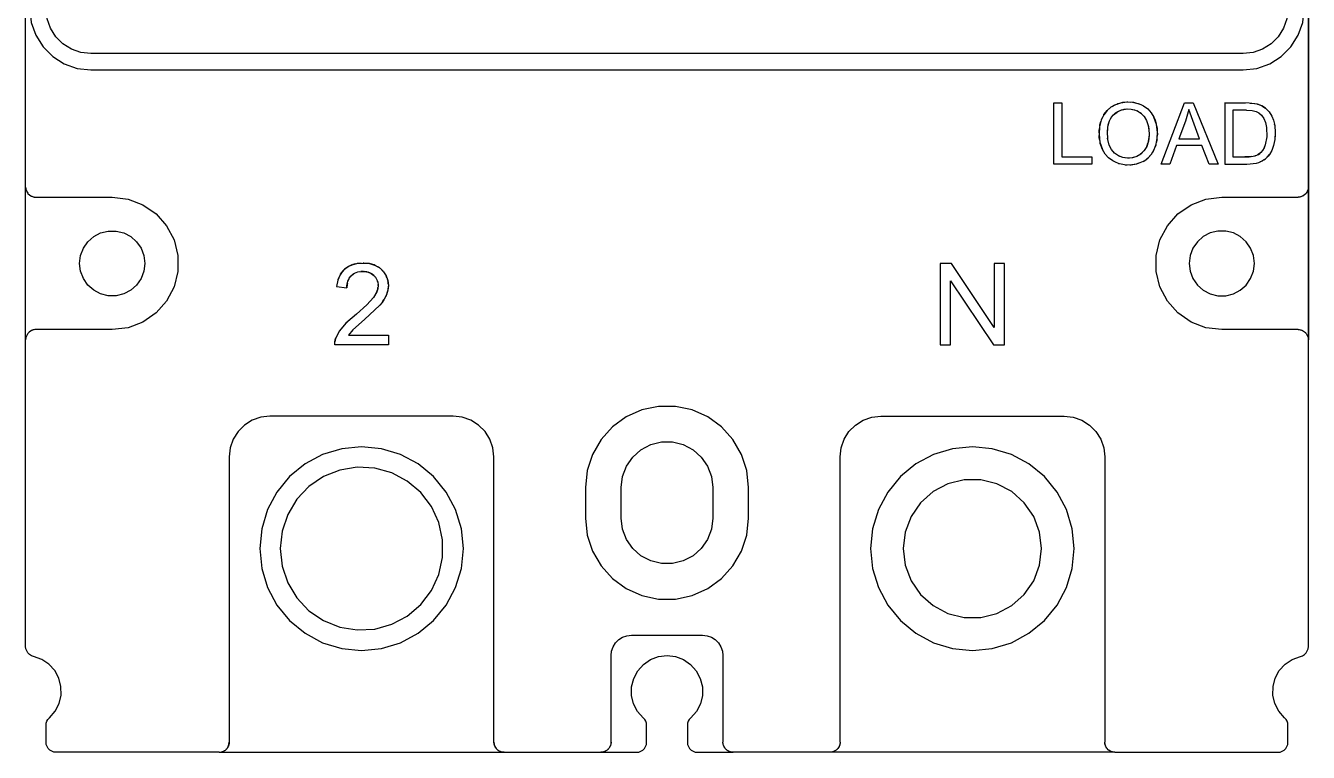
# Model space of a CAD drawing. Header units: millimetres. Extents: x 0 to 63, y 0 to 155.
# Drawn here: x 0 to 63, y 0 to 35.7 of the extents above; entities that cross this region are included whole.
import ezdxf

# ---------------------------------------------------------------- set-up
doc = ezdxf.new("R2010")
doc.units = ezdxf.units.MM

# ---------------------------------------------------------------- blocks, each defined once
blk = doc.blocks.new('CHINT_844e067f2df454908d8db88a5d3bc389_FACE_0')
at = {"color": 141, "linetype": 'Continuous', "true_color": 0x40d9ff}
for p, q in [((53.629, 31.446), (53.816, 31.531)), ((53.864, 31.544), (54.026, 31.576)), ((54.086, 31.582), (54.299, 31.577)), ((54.303, 31.577), (54.505, 31.525)), ((59.96, 31.521), (60.241, 31.504)), ((60.56, 31.8), (60.562, 31.8)), ((53.167, 30.743), (53.237, 31.001)), ((53.293, 31.11), (53.322, 31.164)), ((53.432, 31.297), (53.606, 31.431)), ((54.57, 31.498), (54.658, 31.453)), ((54.738, 31.401), (54.8, 31.353)), ((54.912, 31.238), (54.941, 31.205)), ((55.055, 31.012), (55.141, 30.727)), ((60.899, 30.923), (60.916, 30.84)), ((53.134, 30.418), (53.148, 30.604)), ((55.177, 30.309), (55.138, 29.983)), ((55.154, 30.663), (55.174, 30.384)), ((60.95, 30.674), (60.952, 30.618)), ((53.148, 30.072), (53.142, 30.155)), ((53.216, 29.806), (53.199, 29.867)), ((53.329, 29.589), (53.293, 29.657)), ((54.984, 29.614), (54.922, 29.52)), ((55.108, 29.887), (55.05, 29.724)), ((60.887, 29.819), (60.813, 29.646)), ((60.959, 30.237), (60.953, 30.179)), ((53.506, 29.396), (53.486, 29.41)), ((53.744, 29.25), (53.672, 29.279)), ((53.974, 29.184), (53.88, 29.197)), ((54.214, 29.171), (54.112, 29.165)), ((54.447, 29.209), (54.35, 29.182)), ((54.653, 29.296), (54.566, 29.247)), ((54.832, 29.43), (54.757, 29.36)), ((60.221, 29.254), (59.886, 29.232)), ((60.403, 29.287), (60.372, 29.278)), ((60.555, 29.354), (60.505, 29.331)), ((60.667, 29.44), (60.568, 29.363)), ((60.771, 29.573), (60.748, 29.537)), ((16.21, 23.539), (16.134, 23.504)), ((16.386, 23.592), (16.292, 23.572)), ((16.589, 23.607), (16.461, 23.604)), ((16.778, 23.583), (16.641, 23.606)), ((16.93, 23.527), (16.815, 23.576)), ((17.105, 23.41), (16.971, 23.51)), ((17.186, 23.316), (17.172, 23.335)), ((15.789, 22.964), (15.777, 22.808)), ((15.804, 23.033), (15.79, 22.975)), ((15.873, 23.226), (15.827, 23.126)), ((17.25, 23.207), (17.216, 23.269)), ((17.23, 22.576), (17.279, 22.707)), ((17.295, 23.074), (17.279, 23.129)), ((17.292, 22.747), (17.302, 22.821)), ((17.313, 22.922), (17.309, 22.97)), ((16.579, 21.808), (16.766, 21.976))]:
    blk.add_line(p, q, dxfattribs=at)
for points in [[(0, 20.25), (0, 27.75), (0, 127.25), (0, 134.75)], [(0.2, 42.1), (0.2, 36.5), (0.275, 35.832), (0.497, 35.198), (0.855, 34.63), (1.33, 34.155), (1.898, 33.797), (2.532, 33.575), (3.2, 33.5), (59.8, 33.5), (60.468, 33.575), (61.102, 33.797), (61.67, 34.155), (62.145, 34.63), (62.503, 35.198), (62.725, 35.832), (62.8, 36.5), (62.8, 118.5)], [(62, 118.5), (62, 36.5), (61.945, 36.01), (61.782, 35.545), (61.52, 35.128), (61.172, 34.78), (60.755, 34.518), (60.29, 34.355), (59.8, 34.3), (3.2, 34.3), (2.71, 34.355), (2.245, 34.518), (1.828, 34.78), (1.48, 35.128), (1.218, 35.545), (1.055, 36.01), (1, 36.5), (1, 40.5)], [(63, 58.282), (63, 20.25), (63, 27.75), (63, 57.766)], [(50.492, 28.875), (50.492, 31.875), (50.889, 31.875), (50.889, 29.229), (52.367, 29.229), (52.367, 28.875), (50.492, 28.875)], [(53.12, 31.506), (52.953, 31.288), (52.831, 31.035), (52.747, 30.708), (52.719, 30.336), (52.762, 29.951), (52.891, 29.587)], [(52.958, 31.295), (52.963, 31.304), (53.12, 31.506)], [(53.12, 31.506), (53.319, 31.68), (53.544, 31.807), (53.794, 31.889), (54.069, 31.926), (54.357, 31.916), (54.628, 31.856), (54.769, 31.801), (54.905, 31.73), (55.109, 31.58), (55.278, 31.395), (55.413, 31.176)], [(53.12, 31.506), (53.268, 31.641), (53.3, 31.662)], [(53.357, 31.701), (53.43, 31.75), (53.494, 31.779)], [(53.432, 31.297), (53.535, 31.384), (53.644, 31.456), (53.795, 31.525), (53.956, 31.569), (54.128, 31.586), (54.304, 31.577), (54.469, 31.54), (54.624, 31.476), (54.78, 31.374), (54.936, 31.213), (55.055, 31.012)], [(53.592, 31.823), (53.645, 31.847), (53.73, 31.869)], [(53.836, 31.895), (53.881, 31.907), (53.991, 31.916)], [(54.101, 31.925), (54.138, 31.928), (54.261, 31.919)], [(54.381, 31.911), (54.407, 31.909), (54.527, 31.878)], [(54.652, 31.846), (54.665, 31.843), (54.686, 31.833)], [(55.77, 28.875), (56.922, 31.875), (57.35, 31.875), (58.578, 28.875), (58.126, 28.875), (57.776, 29.784), (56.522, 29.784), (56.192, 28.875), (55.77, 28.875)], [(56.965, 30.987), (56.636, 30.107), (57.653, 30.107), (57.127, 31.56), (56.965, 30.987)], [(58.895, 31.875), (58.895, 28.875), (59.977, 28.875), (60.459, 28.926), (60.571, 28.958), (60.674, 28.998), (60.818, 29.077)], [(60.902, 31.617), (60.718, 31.74), (60.502, 31.822), (60.091, 31.872), (58.895, 31.875)], [(58.895, 31.875), (59.809, 31.875), (59.899, 31.873)], [(59.96, 31.521), (59.292, 31.521), (59.292, 29.229), (60.094, 29.233), (60.389, 29.281), (60.546, 29.349), (60.611, 29.391), (60.667, 29.44)], [(59.96, 31.521), (60.241, 31.504), (60.436, 31.46), (60.576, 31.384), (60.701, 31.271), (60.812, 31.121), (60.9, 30.921), (60.951, 30.67), (60.96, 30.213), (60.887, 29.819)], [(60.135, 31.867), (60.231, 31.865), (60.474, 31.826)], [(60.507, 31.82), (60.512, 31.82), (60.649, 31.766)], [(60.72, 31.739), (60.722, 31.738), (60.902, 31.617)], [(60.902, 31.617), (61.07, 31.442), (61.202, 31.233), (61.284, 31.029), (61.347, 30.762), (61.375, 30.428), (61.357, 30.085), (61.295, 29.785), (61.204, 29.544), (61.091, 29.349)], [(52.757, 30.748), (52.765, 30.806), (52.813, 30.966)], [(52.838, 31.051), (52.844, 31.071), (52.918, 31.215)], [(55.055, 31.012), (55.123, 30.82), (55.165, 30.608), (55.177, 30.294), (55.143, 29.999), (55.063, 29.746), (54.937, 29.536), (54.771, 29.369), (54.579, 29.251), (54.362, 29.183), (54.121, 29.164), (53.886, 29.195), (53.674, 29.277), (53.487, 29.41), (53.327, 29.591), (53.213, 29.811), (53.144, 30.09), (53.132, 30.485), (53.174, 30.799), (53.235, 30.997), (53.321, 31.163), (53.432, 31.297)], [(54.882, 29.009), (55.01, 29.089), (55.126, 29.184), (55.289, 29.366), (55.423, 29.593), (55.521, 29.856), (55.575, 30.141), (55.587, 30.435), (55.537, 30.826), (55.413, 31.176)], [(55.413, 31.176), (55.469, 31.048), (55.514, 30.915), (55.526, 30.859)], [(61.079, 31.429), (61.088, 31.419), (61.124, 31.356)], [(61.215, 31.199), (61.227, 31.178), (61.238, 31.142)], [(52.725, 30.414), (52.725, 30.51), (52.741, 30.629)], [(52.753, 30.03), (52.725, 30.187), (52.725, 30.281)], [(55.545, 30.767), (55.57, 30.644), (55.579, 30.494)], [(55.585, 30.394), (55.588, 30.353), (55.579, 30.249)], [(61.326, 30.852), (61.339, 30.807), (61.34, 30.79)], [(61.369, 30.324), (61.372, 30.273), (61.364, 30.219)], [(52.891, 29.587), (52.78, 29.88), (52.773, 29.921)], [(55.51, 29.827), (55.502, 29.795), (55.457, 29.685)], [(55.568, 30.105), (55.565, 30.063), (55.539, 29.952)], [(60.887, 29.819), (60.828, 29.671), (60.754, 29.545), (60.667, 29.44)], [(54.882, 29.009), (54.563, 28.879), (54.223, 28.825), (53.967, 28.834), (53.721, 28.884), (53.554, 28.945), (53.396, 29.028), (53.192, 29.182), (53.023, 29.368), (52.891, 29.587)], [(54.882, 29.009), (54.721, 28.932), (54.572, 28.882)], [(55.1, 29.162), (55.088, 29.15), (55.067, 29.136)], [(55.273, 29.349), (55.261, 29.329), (55.196, 29.262)], [(55.41, 29.572), (55.4, 29.547), (55.342, 29.456)], [(60.653, 28.99), (60.634, 28.981), (60.615, 28.975)], [(60.818, 29.077), (60.731, 29.025), (60.689, 29.006)], [(60.818, 29.077), (60.898, 29.138), (60.975, 29.21), (61.091, 29.349)], [(60.96, 29.195), (60.945, 29.179), (60.931, 29.168)], [(61.091, 29.349), (61.02, 29.258), (60.987, 29.224)], [(53.703, 28.89), (53.693, 28.892), (53.674, 28.901)], [(54.105, 28.829), (54.021, 28.829), (54, 28.833)], [(54.56, 28.878), (54.553, 28.876), (54.299, 28.83), (54.254, 28.83)], [(0, 27.75), (0.006, 27.673), (0.011, 27.651)], [(0, 27.75), (0.013, 27.639), (0.05, 27.533), (0.109, 27.438), (0.188, 27.359), (0.283, 27.3), (0.389, 27.263), (0.5, 27.25)], [(63, 27.75), (62.987, 27.639), (62.95, 27.533), (62.891, 27.438), (62.812, 27.359), (62.717, 27.3), (62.611, 27.263), (62.5, 27.25)], [(63, 27.75), (62.994, 27.673), (62.989, 27.651)], [(0.017, 27.625), (0.024, 27.597), (0.038, 27.566)], [(0.062, 27.513), (0.071, 27.493), (0.099, 27.455)], [(0.115, 27.433), (0.121, 27.423), (0.183, 27.363), (0.186, 27.361)], [(0.2, 27.352), (0.254, 27.315), (0.272, 27.307)], [(0.301, 27.293), (0.332, 27.279), (0.37, 27.269)], [(0.399, 27.261), (0.415, 27.257), (0.5, 27.25)], [(0.5, 27.25), (4.25, 27.25), (5.028, 27.156), (5.76, 26.878), (6.405, 26.433), (6.925, 25.846), (7.289, 25.152), (7.476, 24.392), (7.476, 23.608), (7.289, 22.848), (6.925, 22.154), (6.405, 21.567), (5.76, 21.122), (5.028, 20.844), (4.25, 20.75), (0.5, 20.75)], [(62.5, 20.75), (58.75, 20.75), (57.972, 20.844), (57.24, 21.122), (56.595, 21.567), (56.075, 22.154), (55.711, 22.848), (55.524, 23.608), (55.524, 24.392), (55.711, 25.152), (56.075, 25.846), (56.595, 26.433), (57.24, 26.878), (57.972, 27.156), (58.75, 27.25), (62.5, 27.25)], [(62.601, 27.261), (62.585, 27.257), (62.5, 27.25)], [(62.699, 27.293), (62.668, 27.279), (62.63, 27.269)], [(62.8, 27.352), (62.746, 27.315), (62.728, 27.307)], [(62.885, 27.433), (62.879, 27.423), (62.817, 27.363), (62.814, 27.361)], [(62.938, 27.513), (62.929, 27.493), (62.901, 27.455)], [(62.983, 27.625), (62.976, 27.597), (62.962, 27.566)], [(2.696, 23.617), (2.65, 24), (2.696, 24.383), (2.833, 24.744), (3.052, 25.061), (3.341, 25.317), (3.683, 25.496), (4.057, 25.588), (4.443, 25.588), (4.817, 25.496), (5.159, 25.317), (5.448, 25.061), (5.667, 24.744), (5.804, 24.383), (5.85, 24), (5.804, 23.617), (5.667, 23.256), (5.448, 22.939), (5.159, 22.683), (4.817, 22.504), (4.443, 22.412), (4.057, 22.412), (3.683, 22.504), (3.341, 22.683), (3.052, 22.939), (2.833, 23.256), (2.696, 23.617)], [(60.304, 23.617), (60.35, 24), (60.304, 24.383), (60.167, 24.744), (59.948, 25.061), (59.659, 25.317), (59.317, 25.496), (58.943, 25.588), (58.557, 25.588), (58.183, 25.496), (57.841, 25.317), (57.552, 25.061), (57.333, 24.744), (57.196, 24.383), (57.15, 24), (57.196, 23.617), (57.333, 23.256), (57.552, 22.939), (57.841, 22.683), (58.183, 22.504), (58.557, 22.412), (58.943, 22.412), (59.317, 22.504), (59.659, 22.683), (59.948, 22.939), (60.167, 23.256), (60.304, 23.617)], [(15.662, 23.721), (15.843, 23.847), (16.045, 23.935), (16.26, 23.99), (16.555, 24.016), (16.88, 23.988), (17.187, 23.893), (17.409, 23.76), (17.581, 23.59), (17.708, 23.386), (17.788, 23.159), (17.818, 22.92), (17.796, 22.68), (17.725, 22.452), (17.614, 22.238), (17.51, 22.086), (17.394, 21.945), (16.637, 21.241), (16.07, 20.738), (15.862, 20.472), (17.824, 20.472), (17.824, 20), (15.179, 20), (15.188, 20.154), (15.207, 20.249), (15.237, 20.341)], [(16.19, 23.972), (16.074, 23.947), (16.047, 23.936)], [(16.474, 24.009), (16.325, 24.001), (16.281, 23.992)], [(17.172, 23.898), (17.125, 23.923), (16.881, 23.99), (16.607, 24.016), (16.576, 24.014)], [(44.924, 20), (45.432, 20), (45.432, 23.144), (47.532, 20), (48.076, 20), (48.076, 24), (47.568, 24), (47.568, 20.86), (45.468, 24), (44.924, 24), (44.924, 20)], [(17.105, 23.41), (17.18, 23.326), (17.24, 23.231), (17.293, 23.094), (17.314, 22.932), (17.296, 22.757), (17.246, 22.604), (17.085, 22.326), (16.757, 21.966), (16.242, 21.511), (15.733, 21.059), (15.416, 20.682), (15.237, 20.341)], [(15.662, 23.721), (15.539, 23.592), (15.44, 23.444), (15.33, 23.176), (15.273, 22.859), (15.777, 22.808)], [(15.393, 23.33), (15.339, 23.206), (15.336, 23.19)], [(15.51, 23.548), (15.453, 23.467), (15.449, 23.457)], [(15.662, 23.721), (15.548, 23.603), (15.544, 23.597)], [(16.014, 23.922), (15.853, 23.854), (15.662, 23.721)], [(15.777, 22.808), (15.781, 22.895), (15.791, 22.982), (15.829, 23.134), (15.896, 23.275), (15.993, 23.397)], [(15.895, 23.273), (15.993, 23.397), (16.106, 23.487)], [(15.993, 23.397), (16.07, 23.464), (16.155, 23.518), (16.313, 23.58), (16.48, 23.607), (16.649, 23.606), (16.816, 23.576), (16.971, 23.51), (17.105, 23.41)], [(17.377, 23.78), (17.337, 23.814), (17.223, 23.872)], [(17.555, 23.615), (17.517, 23.663), (17.455, 23.715)], [(17.703, 23.394), (17.658, 23.486), (17.601, 23.558)], [(17.782, 23.175), (17.754, 23.289), (17.711, 23.378)], [(17.811, 22.975), (17.807, 23.073), (17.79, 23.144)], [(17.802, 22.751), (17.816, 22.837), (17.815, 22.884)], [(17.532, 22.118), (17.566, 22.161), (17.6, 22.217)], [(17.625, 22.26), (17.69, 22.368), (17.715, 22.432)], [(17.737, 22.493), (17.778, 22.601), (17.786, 22.648)], [(15.587, 20.886), (15.43, 20.704), (15.423, 20.691)], [(15.993, 21.29), (15.758, 21.084), (15.749, 21.073)], [(0.5, 20.75), (0.389, 20.737), (0.283, 20.7), (0.188, 20.641), (0.109, 20.562), (0.05, 20.467), (0.013, 20.361), (0, 20.25)], [(9.5, 0), (1.5, 0), (1.389, 0.013), (1.283, 0.05), (1.188, 0.109), (1.109, 0.188), (1.05, 0.283), (1.013, 0.389), (1, 0.5), (1, 1.323), (1.011, 1.427), (1.044, 1.527), (1.096, 1.618), (1.167, 1.696), (1.446, 2.015), (1.641, 2.392), (1.739, 2.805), (1.735, 3.229), (1.629, 3.64), (1.427, 4.013), (1.141, 4.327), (0.788, 4.562), (0.389, 4.706), (0.283, 4.743), (0.188, 4.803), (0.109, 4.882), (0.05, 4.977), (0.013, 5.082), (0, 5.194), (0, 20.25)], [(0.029, 20.408), (0.017, 20.379), (0.016, 20.371)], [(0.085, 20.524), (0.067, 20.5), (0.061, 20.485)], [(0.167, 20.62), (0.146, 20.604), (0.132, 20.584)], [(0.265, 20.689), (0.239, 20.676), (0.216, 20.658)], [(0.37, 20.731), (0.324, 20.718), (0.301, 20.707)], [(0.5, 20.75), (0.453, 20.748), (0.407, 20.741), (0.397, 20.738)], [(15.203, 20.23), (15.188, 20.155), (15.188, 20.155)], [(15.237, 20.341), (15.207, 20.249), (15.207, 20.249)], [(53.5, 0), (61.5, 0), (61.611, 0.013), (61.717, 0.05), (61.812, 0.109), (61.891, 0.188), (61.95, 0.283), (61.987, 0.389), (62, 0.5), (62, 1.323), (61.989, 1.427), (61.956, 1.527), (61.904, 1.618), (61.833, 1.696), (61.554, 2.015), (61.359, 2.392), (61.261, 2.805), (61.265, 3.229), (61.371, 3.64), (61.573, 4.013), (61.859, 4.327), (62.212, 4.562), (62.611, 4.706), (62.717, 4.743), (62.812, 4.803), (62.891, 4.882), (62.95, 4.977), (62.987, 5.082), (63, 5.194), (63, 20.25)], [(62.5, 20.75), (62.547, 20.748), (62.593, 20.741), (62.603, 20.738)], [(62.5, 20.75), (62.611, 20.737), (62.717, 20.7), (62.812, 20.641), (62.891, 20.562), (62.95, 20.467), (62.987, 20.361), (63, 20.25)], [(62.63, 20.731), (62.676, 20.718), (62.699, 20.707)], [(62.735, 20.689), (62.761, 20.676), (62.784, 20.658)], [(62.833, 20.62), (62.854, 20.604), (62.868, 20.584)], [(62.915, 20.524), (62.933, 20.5), (62.939, 20.485)], [(62.971, 20.408), (62.983, 20.379), (62.984, 20.371)], [(23, 0.5), (23, 14.5), (22.95, 14.945), (22.802, 15.368), (22.564, 15.747), (22.247, 16.064), (21.868, 16.302), (21.445, 16.45), (21, 16.5), (12, 16.5), (11.555, 16.45), (11.132, 16.302), (10.753, 16.064), (10.436, 15.747), (10.198, 15.368), (10.05, 14.945), (10, 14.5), (10, 0.5)], [(27.5, 13), (27.5, 11.5), (27.587, 10.668), (27.846, 9.873), (28.264, 9.149), (28.823, 8.527), (29.5, 8.036), (30.264, 7.696), (31.082, 7.522), (31.918, 7.522), (32.736, 7.696), (33.5, 8.036), (34.177, 8.527), (34.736, 9.149), (35.154, 9.873), (35.413, 10.668), (35.5, 11.5), (35.5, 13), (35.413, 13.832), (35.154, 14.627), (34.736, 15.351), (34.177, 15.973), (33.5, 16.464), (32.736, 16.804), (31.918, 16.978), (31.082, 16.978), (30.264, 16.804), (29.5, 16.464), (28.823, 15.973), (28.264, 15.351), (27.846, 14.627), (27.587, 13.832), (27.5, 13)], [(40, 0.5), (40, 14.5), (40.05, 14.945), (40.198, 15.368), (40.436, 15.747), (40.753, 16.064), (41.132, 16.302), (41.555, 16.45), (42, 16.5), (51, 16.5), (51.445, 16.45), (51.868, 16.302), (52.247, 16.064), (52.564, 15.747), (52.802, 15.368), (52.95, 14.945), (53, 14.5), (53, 0.5)], [(29.315, 10.962), (29.25, 11.5), (29.25, 13), (29.315, 13.538), (29.508, 14.046), (29.816, 14.492), (30.222, 14.852), (30.702, 15.104), (31.229, 15.234), (31.771, 15.234), (32.298, 15.104), (32.778, 14.852), (33.184, 14.492), (33.492, 14.046), (33.685, 13.538), (33.75, 13), (33.75, 11.5), (33.685, 10.962), (33.492, 10.454), (33.184, 10.008), (32.778, 9.648), (32.298, 9.396), (31.771, 9.266), (31.229, 9.266), (30.702, 9.396), (30.222, 9.648), (29.816, 10.008), (29.508, 10.454), (29.315, 10.962)], [(11.596, 10.975), (11.5, 10), (11.596, 9.025), (11.881, 8.087), (12.343, 7.222), (12.964, 6.464), (13.722, 5.843), (14.587, 5.381), (15.525, 5.096), (16.5, 5), (17.475, 5.096), (18.413, 5.381), (19.278, 5.843), (20.036, 6.464), (20.657, 7.222), (21.119, 8.087), (21.404, 9.025), (21.5, 10), (21.404, 10.975), (21.119, 11.913), (20.657, 12.778), (20.036, 13.536), (19.278, 14.157), (18.413, 14.619), (17.475, 14.904), (16.5, 15), (15.525, 14.904), (14.587, 14.619), (13.722, 14.157), (12.964, 13.536), (12.343, 12.778), (11.881, 11.913), (11.596, 10.975)], [(41.596, 10.975), (41.5, 10), (41.596, 9.025), (41.881, 8.087), (42.343, 7.222), (42.964, 6.464), (43.722, 5.843), (44.587, 5.381), (45.525, 5.096), (46.5, 5), (47.475, 5.096), (48.413, 5.381), (49.278, 5.843), (50.036, 6.464), (50.657, 7.222), (51.119, 8.087), (51.404, 9.025), (51.5, 10), (51.404, 10.975), (51.119, 11.913), (50.657, 12.778), (50.036, 13.536), (49.278, 14.157), (48.413, 14.619), (47.475, 14.904), (46.5, 15), (45.525, 14.904), (44.587, 14.619), (43.722, 14.157), (42.964, 13.536), (42.343, 12.778), (41.881, 11.913), (41.596, 10.975)], [(12.594, 10.86), (12.5, 10), (12.594, 9.14), (12.87, 8.32), (13.316, 7.579), (13.91, 6.951), (14.626, 6.466), (15.43, 6.146), (16.283, 6.006), (17.147, 6.053), (17.981, 6.284), (18.745, 6.689), (19.404, 7.249), (19.927, 7.938), (20.291, 8.723), (20.477, 9.568), (20.477, 10.432), (20.291, 11.277), (19.927, 12.062), (19.404, 12.751), (18.745, 13.311), (17.981, 13.716), (17.147, 13.947), (16.283, 13.994), (15.43, 13.854), (14.626, 13.534), (13.91, 13.049), (13.316, 12.421), (12.87, 11.68), (12.594, 10.86)], [(43.199, 10.814), (43.1, 10), (43.199, 9.186), (43.489, 8.42), (43.955, 7.745), (44.569, 7.202), (45.294, 6.821), (46.09, 6.625), (46.91, 6.625), (47.706, 6.821), (48.431, 7.202), (49.045, 7.745), (49.511, 8.42), (49.801, 9.186), (49.9, 10), (49.801, 10.814), (49.511, 11.58), (49.045, 12.255), (48.431, 12.798), (47.706, 13.179), (46.91, 13.375), (46.09, 13.375), (45.294, 13.179), (44.569, 12.798), (43.955, 12.255), (43.489, 11.58), (43.199, 10.814)], [(28.75, 0.5), (28.75, 4.75), (28.775, 4.973), (28.849, 5.184), (28.968, 5.373), (29.127, 5.532), (29.316, 5.651), (29.527, 5.725), (29.75, 5.75), (33.25, 5.75), (33.473, 5.725), (33.684, 5.651), (33.873, 5.532), (34.032, 5.373), (34.151, 5.184), (34.225, 4.973), (34.25, 4.75), (34.25, 0.5)], [(28.25, 0), (30, 0), (30.111, 0.013), (30.217, 0.05), (30.312, 0.109), (30.391, 0.188), (30.45, 0.283), (30.487, 0.389), (30.5, 0.5), (30.5, 1.323), (30.489, 1.427), (30.456, 1.527), (30.404, 1.618), (30.333, 1.696), (30.056, 2.012), (29.861, 2.386), (29.762, 2.795), (29.763, 3.216), (29.865, 3.624), (30.062, 3.997), (30.341, 4.312), (30.688, 4.55), (31.082, 4.699), (31.5, 4.75), (31.918, 4.699), (32.312, 4.55), (32.659, 4.312), (32.938, 3.997), (33.135, 3.624), (33.237, 3.216), (33.238, 2.795), (33.139, 2.386), (32.944, 2.012), (32.667, 1.696), (32.596, 1.618), (32.544, 1.527), (32.511, 1.427), (32.5, 1.323), (32.5, 0.5), (32.513, 0.389), (32.55, 0.283), (32.609, 0.188), (32.688, 0.109), (32.783, 0.05), (32.889, 0.013), (33, 0), (34.75, 0)], [(9.5, 0), (9.611, 0.013), (9.717, 0.05), (9.812, 0.109), (9.891, 0.188), (9.95, 0.283), (9.987, 0.389), (10, 0.5)], [(9.5, 0), (23.5, 0), (28.25, 0)], [(9.658, 0.029), (9.629, 0.017), (9.621, 0.016)], [(9.774, 0.085), (9.75, 0.067), (9.735, 0.061)], [(9.87, 0.167), (9.854, 0.146), (9.834, 0.132)], [(9.939, 0.265), (9.926, 0.239), (9.908, 0.216)], [(9.981, 0.37), (9.968, 0.324), (9.957, 0.301)], [(10, 0.5), (9.998, 0.453), (9.991, 0.407), (9.988, 0.397)], [(23.011, 0.399), (23.007, 0.415), (23, 0.5)], [(23, 0.5), (23.013, 0.389), (23.05, 0.283), (23.109, 0.188), (23.188, 0.109), (23.283, 0.05), (23.389, 0.013), (23.5, 0)], [(23.043, 0.301), (23.029, 0.332), (23.019, 0.37)], [(23.102, 0.2), (23.065, 0.254), (23.057, 0.272)], [(23.183, 0.115), (23.173, 0.121), (23.113, 0.183), (23.111, 0.186)], [(23.263, 0.062), (23.243, 0.071), (23.205, 0.099)], [(23.375, 0.017), (23.347, 0.024), (23.316, 0.038)], [(23.5, 0), (23.423, 0.006), (23.401, 0.011)], [(28.75, 0.5), (28.737, 0.389), (28.7, 0.283), (28.641, 0.188), (28.562, 0.109), (28.467, 0.05), (28.361, 0.013), (28.25, 0)], [(28.408, 0.029), (28.379, 0.017), (28.371, 0.016)], [(28.524, 0.085), (28.5, 0.067), (28.485, 0.061)], [(28.62, 0.167), (28.604, 0.146), (28.584, 0.132)], [(28.689, 0.265), (28.676, 0.239), (28.658, 0.216)], [(28.731, 0.37), (28.718, 0.324), (28.707, 0.301)], [(28.75, 0.5), (28.748, 0.453), (28.741, 0.407), (28.738, 0.397)], [(34.261, 0.399), (34.257, 0.415), (34.25, 0.5)], [(34.75, 0), (34.639, 0.013), (34.533, 0.05), (34.438, 0.109), (34.359, 0.188), (34.3, 0.283), (34.263, 0.389), (34.25, 0.5)], [(34.293, 0.301), (34.279, 0.332), (34.269, 0.37)], [(34.352, 0.2), (34.315, 0.254), (34.307, 0.272)], [(34.433, 0.115), (34.423, 0.121), (34.363, 0.183), (34.361, 0.186)], [(34.513, 0.062), (34.493, 0.071), (34.455, 0.099)], [(34.625, 0.017), (34.597, 0.024), (34.566, 0.038)], [(34.75, 0), (34.673, 0.006), (34.651, 0.011)], [(53.5, 0), (39.5, 0), (34.75, 0)], [(40, 0.5), (39.987, 0.389), (39.95, 0.283), (39.891, 0.188), (39.812, 0.109), (39.717, 0.05), (39.611, 0.013), (39.5, 0)], [(39.658, 0.029), (39.629, 0.017), (39.621, 0.016)], [(39.774, 0.085), (39.75, 0.067), (39.735, 0.061)], [(39.87, 0.167), (39.854, 0.146), (39.834, 0.132)], [(39.939, 0.265), (39.926, 0.239), (39.908, 0.216)], [(39.981, 0.37), (39.968, 0.324), (39.957, 0.301)], [(40, 0.5), (39.998, 0.453), (39.991, 0.407), (39.988, 0.397)], [(53.011, 0.399), (53.007, 0.415), (53, 0.5)], [(53.5, 0), (53.389, 0.013), (53.283, 0.05), (53.188, 0.109), (53.109, 0.188), (53.05, 0.283), (53.013, 0.389), (53, 0.5)], [(53.043, 0.301), (53.029, 0.332), (53.019, 0.37)], [(53.102, 0.2), (53.065, 0.254), (53.057, 0.272)], [(53.183, 0.115), (53.173, 0.121), (53.113, 0.183), (53.111, 0.186)], [(53.263, 0.062), (53.243, 0.071), (53.205, 0.099)], [(53.375, 0.017), (53.347, 0.024), (53.316, 0.038)], [(53.5, 0), (53.423, 0.006), (53.401, 0.011)]]:
    blk.add_lwpolyline(points, dxfattribs=at)
blk = doc.blocks.new('CHINT_844e067f2df454908d8db88a5d3bc389')
at = {"color": 141, "true_color": 0x40d9ff}
blk.add_blockref('CHINT_844e067f2df454908d8db88a5d3bc389_FACE_0', (0, 0), dxfattribs=at)

msp = doc.modelspace()

# ---------------------------------------------------------------- block references
at = {"color": 141, "true_color": 0x40d9ff}
msp.add_blockref('CHINT_844e067f2df454908d8db88a5d3bc389', (0, 0), dxfattribs=at)

doc.saveas('drawing.dxf')
